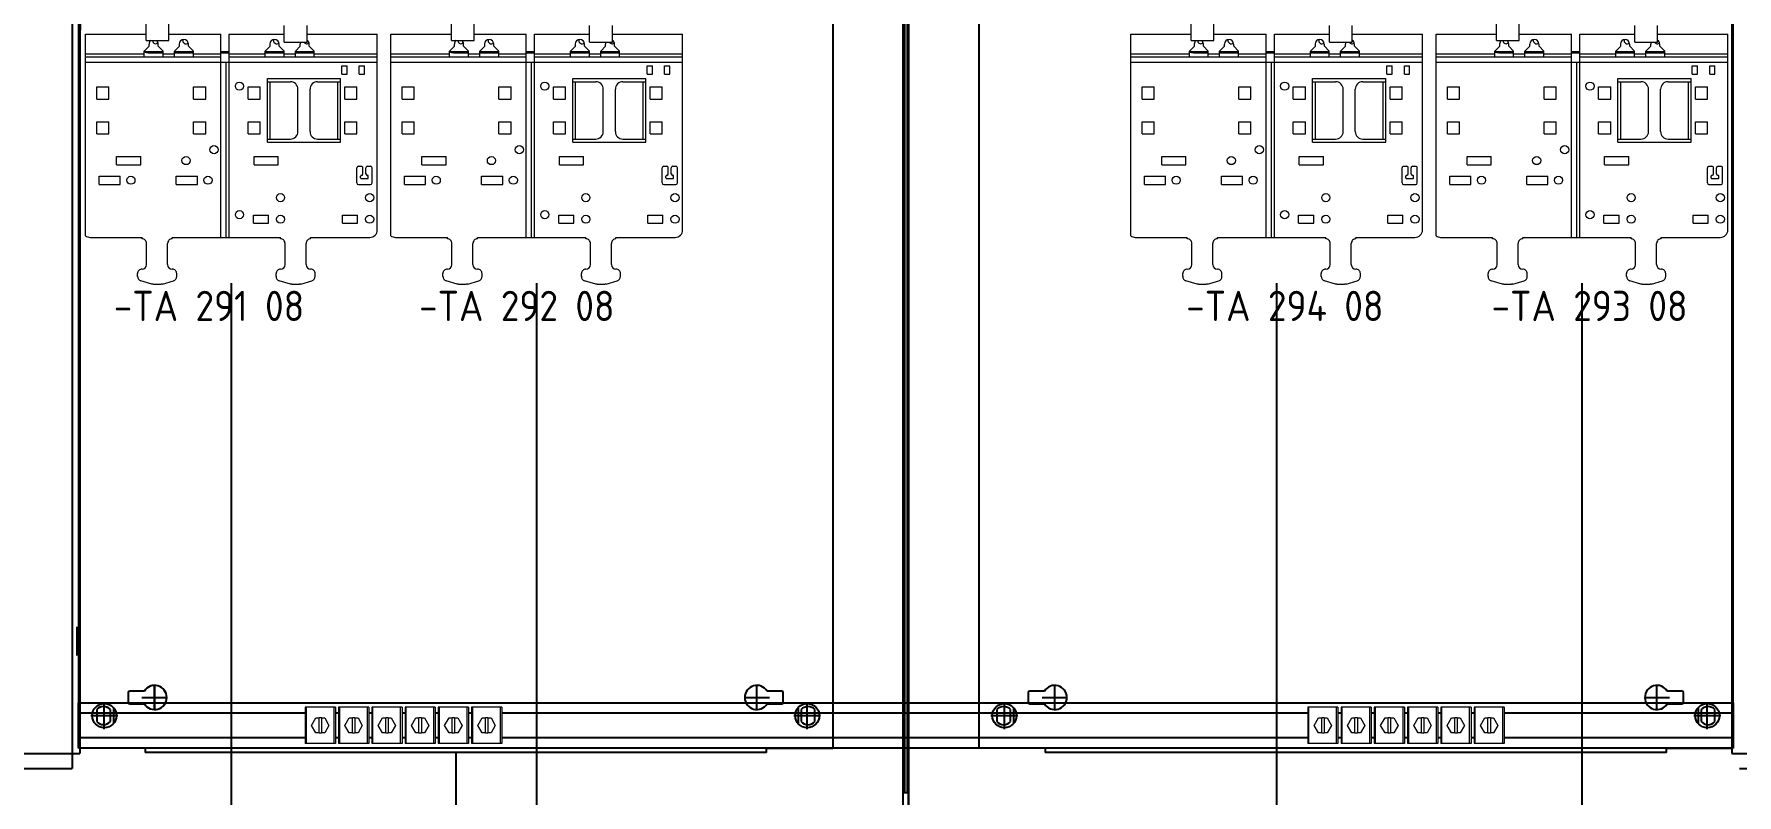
# Model space of a CAD drawing. Header units: millimetres. Extents: x 37984 to 70752, y 14140 to 37584.
# Drawn here: x 45151 to 46277, y 18788 to 19292 of the extents above; entities that cross this region are included whole.
import ezdxf
from ezdxf.enums import TextEntityAlignment as Align

# ---------------------------------------------------------------- set-up
doc = ezdxf.new("R2010")
doc.units = ezdxf.units.MM
doc.set_wipeout_variables(frame=1)
doc.layers.add('! NO PLOT !', color=7, linetype='Continuous', true_color=0xff75dd, plot=False)
doc.layers.add('000-PI-Oprema', color=30, linetype='Continuous', lineweight=5)
doc.layers.add('000-SI-Oprema', color=30, linetype='Continuous', lineweight=5)
for name, color, linetype in [('000-PI-ORMAR', 2, 'Continuous'), ('000-PI_TEXT', 7, 'Continuous'), ('004-PI-DIN Šina', 3, 'Continuous')]:
    doc.layers.add(name, color=color, linetype=linetype)
doc.styles.add('PI0', font='isocpeur.ttf', dxfattribs={"width": 0.9})

# ---------------------------------------------------------------- blocks, each defined once
blk = doc.blocks.new('6SL3220-3YE3X-1XXX')
blk.add_wipeout([(0, 31.9), (0, 165.4), (35.7, 165.4), (34.6, 166.8), (33.2, 167.6), (31.4, 167.9), (-3.6, 167.9), (-3.6, 169.1), (-3.5, 170.1), (-3.4, 170.1), (-3.4, 171.1), (-3.5, 171.1), (-3.5, 606.7), (2.9, 606.7), (2.9, 618.6), (26.2, 618.6), (26.6, 623.5), (27.6, 624.5), (28.9, 624.9), (163.9, 624.9), (165.2, 624.5), (166.2, 623.5), (166.6, 618.6), (189.9, 618.6), (189.9, 606.7), (196.5, 606.7), (196.5, 474.4), (194.8, 474.4), (194.5, 434.4), (196.5, 434.4), (196.5, 171.1), (196.2, 171.1), (196.2, 170.1), (196.3, 170.1), (196.4, 169.1), (196.4, 167.9), (161.4, 167.9), (159.7, 167.6), (158.2, 166.7), (157.1, 165.4), (193, 165.4), (193, 35.9), (192.8, 34.3), (192, 32.9), (192, 33), (190.9, 31.8), (189.5, 31.2), (188, 30.9), (148.9, 30.9), (148.9, 29.9), (147.7, 29.7), (146.8, 29), (146.1, 28.1), (145.9, 26.9), (145.9, 12.9), (146.1, 11.7), (146.8, 10.8), (147.7, 10.1), (148.9, 9.9), (150.1, 9.7), (151, 9), (151.7, 8), (151.9, 6.9), (151.9, 5.1), (151.6, 3.8), (150.9, 2.8), (149.8, 2.2), (146.1, 1.1), (142.4, 0), (141.5, -0.1), (136.4, -0.1), (135.5, 0), (128.1, 2.2), (127, 2.8), (126.3, 3.9), (126, 5.1), (126, 6.9), (126.2, 8), (126.9, 9), (127.9, 9.7), (130.1, 10.1), (131.1, 10.8), (131.8, 11.7), (132, 12.9), (132, 26.9), (131.8, 28.1), (131.1, 29), (130.1, 29.7), (129, 29.9), (129, 30.9), (57.3, 30.9), (57.3, 29.9), (56.2, 29.7), (55.2, 29), (54.6, 28), (54.3, 26.9), (54.3, 12.9), (54.5, 11.7), (55.2, 10.8), (56.2, 10.1), (57.3, 9.9), (58.5, 9.7), (59.4, 9), (60, 8.1), (60.3, 6.9), (60.3, 5.1), (60.1, 3.8), (59.3, 2.8), (58.2, 2.2), (54.5, 1.1), (50.8, 0), (49.9, -0.1), (44.8, -0.1), (43.9, 0), (40.2, 1.1), (36.5, 2.2), (35.4, 2.8), (34.7, 3.8), (34.4, 5.1), (34.4, 6.9), (34.6, 8), (35.3, 9), (36.3, 9.7), (37.4, 9.9), (38.5, 10.1), (39.5, 10.8), (40.2, 11.8), (40.4, 12.9), (40.4, 26.9), (40.2, 28.1), (39.5, 29), (38.6, 29.7), (37.4, 29.9), (37.4, 30.9), (3, 30.9), (1.4, 31.2)]).dxf.layer = '000-PI-Oprema'
at = {"layer": '000-PI-Oprema', "ltscale": 0.25}
for p, q in [((40, 161.1), (40, 172.1)), ((55, 161.1), (55, 172.1)), ((131.5, 160.1), (131.5, 171.1)), ((146.5, 160.1), (146.5, 171.1)), ((0, 165.4), (40, 165.4)), ((0, 31.9), (0, 165.4)), ((40, 161.1), (55, 161.1)), ((42.1, 157.3), (42.1, 158.8)), ((48.1, 157.3), (48.1, 158.8)), ((55, 165.4), (89.5, 165.4)), ((62.1, 157.3), (62.1, 158.8)), ((68.1, 157.3), (68.1, 158.8)), ((89.5, 30.9), (89.5, 165.4)), ((95, 165.4), (131.5, 165.4)), ((95, 30.9), (95, 165.4)), ((122.1, 157.3), (122.1, 158.8)), ((128.1, 157.3), (128.1, 158.8)), ((131.5, 160.1), (146.5, 160.1)), ((142, 157.3), (142, 158.8)), ((146.5, 165.4), (193, 165.4)), ((148, 157.3), (148, 158.8)), ((193, 152.4), (193, 165.4)), ((0, 152.4), (38.8, 152.4)), ((0, 150.4), (89.5, 150.4)), ((0, 146.9), (193, 146.9)), ((38.8, 154.1), (42.1, 157.3)), ((38.8, 150.4), (38.8, 154.1)), ((38.8, 153.9), (51.3, 153.9)), ((39, 153.5), (38.8, 153.6)), ((39.3, 153.4), (39, 153.5)), ((39.6, 153.3), (39.3, 153.4)), ((39.8, 153.2), (39.6, 153.3)), ((40.1, 153.1), (39.8, 153.2)), ((40.3, 153), (40.1, 153.1)), ((40.6, 153), (40.3, 153)), ((40.9, 152.9), (40.6, 153)), ((41.1, 152.9), (40.9, 152.9)), ((41.4, 152.9), (41.1, 152.9)), ((41.4, 152.9), (51.3, 152.9)), ((51.3, 154.1), (48.1, 157.3)), ((51.3, 150.4), (51.3, 154.1)), ((51.3, 152.4), (58.8, 152.4)), ((58.8, 154.1), (62.1, 157.3)), ((58.8, 150.4), (58.8, 154.1)), ((58.8, 153.9), (71.3, 153.9)), ((58.8, 152.9), (71.3, 152.9)), ((71.3, 154.1), (68.1, 157.3)), ((71.3, 150.4), (71.3, 154.1)), ((71.3, 152.4), (89.5, 152.4)), ((89.5, 153.9), (95, 153.9)), ((89.5, 152.9), (95, 152.9)), ((93, 30.9), (93, 146.9)), ((95, 152.4), (118.8, 152.4)), ((95, 150.4), (193, 150.4)), ((118.8, 154.1), (122.1, 157.3)), ((118.8, 150.4), (118.8, 154.1)), ((118.8, 153.9), (131.3, 153.9)), ((118.8, 152.9), (131.3, 152.9)), ((131.3, 154.1), (128.1, 157.3)), ((131.3, 150.4), (131.3, 154.1)), ((131.3, 152.4), (138.8, 152.4)), ((138.8, 154.1), (142, 157.3)), ((138.8, 150.4), (138.8, 154.1)), ((138.8, 153.9), (151.3, 153.9)), ((138.8, 152.9), (151.3, 152.9)), ((151.3, 154.1), (148, 157.3)), ((151.3, 150.4), (151.3, 154.1)), ((151.3, 152.4), (193, 152.4)), ((193, 150.4), (193, 152.4)), ((193, 146.9), (193, 150.4)), ((193, 35.9), (193, 146.9)), ((120.3, 135.9), (168.7, 135.9)), ((120.3, 93.9), (120.3, 135.9)), ((168.7, 93.9), (168.7, 135.9)), ((169.5, 144.4), (173, 144.4)), ((169.5, 138.9), (169.5, 144.4)), ((169.5, 138.9), (173, 138.9)), ((173, 138.9), (173, 144.4)), ((181, 144.4), (184.5, 144.4)), ((181, 138.9), (181, 144.4)), ((181, 138.9), (184.5, 138.9)), ((184.5, 138.9), (184.5, 144.4)), ((7.5, 130.4), (15.5, 130.4)), ((7.5, 122.4), (7.5, 130.4)), ((15.5, 122.4), (15.5, 130.4)), ((71.5, 130.4), (79.5, 130.4)), ((71.5, 122.4), (71.5, 130.4)), ((79.5, 122.4), (79.5, 130.4)), ((107.5, 130.4), (115.5, 130.4)), ((107.5, 122.4), (107.5, 130.4)), ((115.5, 122.4), (115.5, 130.4)), ((120.3, 133.9), (135.5, 133.9)), ((122.1, 95.9), (122.1, 133.9)), ((140.5, 100.9), (140.5, 128.9)), ((148.5, 100.9), (148.5, 128.9)), ((153.5, 133.9), (166.9, 133.9)), ((166.9, 133.9), (168.7, 133.9)), ((166.9, 95.9), (166.9, 133.9)), ((171.5, 130.4), (179.5, 130.4)), ((171.5, 122.4), (171.5, 130.4)), ((179.5, 122.4), (179.5, 130.4)), ((7.5, 122.4), (15.5, 122.4)), ((71.5, 122.4), (79.5, 122.4)), ((107.5, 122.4), (115.5, 122.4)), ((171.5, 122.4), (179.5, 122.4)), ((7.5, 107.4), (15.5, 107.4)), ((7.5, 99.4), (7.5, 107.4)), ((15.5, 99.4), (15.5, 107.4)), ((71.5, 107.4), (79.5, 107.4)), ((71.5, 99.4), (71.5, 107.4)), ((79.5, 99.4), (79.5, 107.4)), ((107.5, 107.4), (115.5, 107.4)), ((107.5, 99.4), (107.5, 107.4)), ((115.5, 99.4), (115.5, 107.4)), ((171.5, 107.4), (179.5, 107.4)), ((171.5, 99.4), (171.5, 107.4)), ((179.5, 99.4), (179.5, 107.4)), ((7.5, 99.4), (15.5, 99.4)), ((71.5, 99.4), (79.5, 99.4)), ((107.5, 99.4), (115.5, 99.4)), ((120.3, 95.9), (135.5, 95.9)), ((120.3, 93.9), (168.7, 93.9)), ((153.5, 95.9), (166.9, 95.9)), ((166.9, 95.9), (168.7, 95.9)), ((171.5, 99.4), (179.5, 99.4)), ((20.5, 84.4), (36.5, 84.4)), ((20.5, 78.9), (20.5, 84.4)), ((20.5, 78.9), (36.5, 78.9)), ((36.5, 78.9), (36.5, 84.4)), ((111.5, 84.4), (127.5, 84.4)), ((111.5, 78.9), (111.5, 84.4)), ((111.5, 78.9), (127.5, 78.9)), ((127.5, 78.9), (127.5, 84.4)), ((9, 71.4), (23, 71.4)), ((9, 65.9), (9, 71.4)), ((23, 65.9), (23, 71.4)), ((60, 71.4), (74, 71.4)), ((60, 65.9), (60, 71.4)), ((74, 65.9), (74, 71.4)), ((179.5, 66.9), (179.5, 76.9)), ((180.5, 77.9), (182.5, 77.9)), ((182, 70.3), (182, 71.4)), ((182.5, 69.8), (186.5, 69.8)), ((183.5, 72.9), (183.5, 76.9)), ((185.5, 72.9), (185.5, 76.9)), ((186.5, 77.9), (188.5, 77.9)), ((187, 70.3), (187, 71.4)), ((189.5, 66.9), (189.5, 76.9)), ((9, 65.9), (23, 65.9)), ((60, 65.9), (74, 65.9)), ((180.5, 65.9), (188.5, 65.9)), ((111, 45.7), (121, 45.7)), ((111, 40.2), (111, 45.7)), ((121, 40.2), (121, 45.7)), ((170, 45.7), (180, 45.7)), ((170, 40.2), (170, 45.7)), ((180, 40.2), (180, 45.7)), ((111, 40.2), (121, 40.2)), ((170, 40.2), (180, 40.2)), ((3, 30.9), (37.4, 30.9)), ((37.4, 29.9), (37.4, 30.9)), ((40.4, 12.9), (40.4, 26.9)), ((54.3, 12.9), (54.3, 26.9)), ((57.3, 30.9), (89.5, 30.9)), ((57.3, 29.9), (57.3, 30.9)), ((89.5, 30.9), (93, 30.9)), ((93, 30.9), (95, 30.9)), ((95, 30.9), (129, 30.9)), ((129, 29.9), (129, 30.9)), ((132, 12.9), (132, 26.9)), ((145.9, 12.9), (145.9, 26.9)), ((148.9, 30.9), (188, 30.9)), ((148.9, 29.9), (148.9, 30.9)), ((34.4, 5.1), (34.4, 6.9)), ((43.9, 0), (36.5, 2.2)), ((50.8, 0), (58.2, 2.2)), ((60.3, 5.1), (60.3, 6.9)), ((126, 5.1), (126, 6.9)), ((135.5, 0), (128.1, 2.2)), ((142.4, 0), (149.8, 2.2)), ((151.9, 5.1), (151.9, 6.9)), ((44.8, -0.1), (49.9, -0.1)), ((136.4, -0.1), (141.5, -0.1))]:
    blk.add_line(p, q, dxfattribs=at)
for centre in [(101.8, 130.9), (85, 88.9), (66.5, 81.7), (30, 68.7), (81, 68.7), (129, 57.2), (188, 57.2), (101.8, 45.9), (129, 42.9), (188, 42.9)]:
    blk.add_circle(centre, 2.7, dxfattribs=at)
for centre, radius, start, end in [((45, 158.8), 3, 129.942, 179.9993), ((46.4, 161.1), 2.1, 179.9983, 316.5741), ((45, 158.8), 3, 0.0007, 50.0579), ((65, 158.8), 3, 0.0007, 179.9993), ((66.4, 161.1), 2.1, 162.6043, 316.5741), ((125, 158.8), 3, 0.0007, 179.9993), ((126.4, 161.1), 2.1, 162.6042, 316.5741), ((145, 158.8), 3, 154.3196, 179.9993), ((146.4, 161.1), 2.1, 208.436, 316.5741), ((145, 158.8), 3, 0.0007, 61.0961), ((135.5, 128.9), 5, 359.9999, 90), ((153.5, 128.9), 5, 90, 180.0001), ((135.5, 100.9), 5, 270, 359.9999), ((153.5, 100.9), 5, 180.0001, 270), ((180.5, 76.9), 1, 90, 180.0007), ((182.5, 71.4), 0.5, 90, 180.0014), ((182.5, 70.3), 0.5, 179.9986, 270), ((182.5, 76.9), 1, 359.9993, 90), ((182.5, 72.9), 1, 270, 359.9993), ((186.5, 76.9), 1, 90, 180.0007), ((186.5, 72.9), 1, 180.0007, 270), ((186.5, 71.4), 0.5, 359.9986, 90), ((186.5, 70.3), 0.5, 270, 0.0014), ((188.5, 76.9), 1, 359.9993, 90), ((180.5, 66.9), 1, 180.0007, 270), ((188.5, 66.9), 1, 270, 359.9993), ((188, 35.9), 5, 270, 359.9999), ((3, 35.9), 5, 233.1302, 270), ((37.4, 26.9), 3, 359.9998, 90.0001), ((57.3, 26.9), 3, 89.9999, 180.0002), ((129, 26.9), 3, 359.9998, 90), ((148.9, 26.9), 3, 90, 180.0002), ((37.4, 12.9), 3, 269.9999, 359.9998), ((57.3, 12.9), 3, 180.0002, 270.0001), ((129, 12.9), 3, 270, 359.9998), ((148.9, 12.9), 3, 180.0002, 270), ((37.4, 6.9), 3, 90.0001, 180.0002), ((37.4, 5.1), 3, 179.2722, 252.5474), ((44, -3), 3, 74.9793, 92.3403), ((50.7, -3), 3, 87.6597, 105.0208), ((57.3, 6.9), 3, 359.9998, 89.9999), ((57.3, 5.1), 3, 287.4526, 0.7278), ((129, 6.9), 3, 90, 180.0002), ((129, 5.1), 3, 179.2722, 252.5474), ((135.6, -3), 3, 74.9793, 92.3402), ((142.3, -3), 3, 87.6598, 105.0207), ((148.9, 6.9), 3, 359.9998, 90), ((148.9, 5.1), 3, 287.4526, 0.7278)]:
    blk.add_arc(centre, radius, start, end, dxfattribs=at)
blk = doc.blocks.new('SINAMICS_FSD_1mm')
at = {"layer": '000-SI-Oprema'}
blk.add_blockref('6SL3220-3YE3X-1XXX', (69205.2, 54000.1), dxfattribs=at)
at = {"layer": '! NO PLOT !', "ltscale": 0.25}
blk.add_line((69301.6, 54000.7), (69301.6, 53650.7), dxfattribs=at)
blk = doc.blocks.new('*U675')
at = {"layer": '004-PI-DIN Šina', "ltscale": 0.25}
for p, q in [((0, 15), (1094.5, 15)), ((0, -15), (0, 15)), ((1094.5, 15), (1094.5, -15)), ((1094.5, 8), (0, 8)), ((0, -8), (1094.5, -8)), ((1094.5, -15), (0, -15))]:
    blk.add_line(p, q, dxfattribs=at)
blk = doc.blocks.new('3240252_WCC_14-select__2', base_point=(55.7, 813.9))
at = {"layer": '000-PI-Oprema'}
for p, q in [((55.7, 837.9), (55.7, 813.9)), ((56.5, 837.9), (55.7, 837.9)), ((74.8, 837.9), (56.5, 837.9)), ((56.5, 813.9), (56.5, 837.9)), ((75.7, 837.9), (74.8, 837.9)), ((74.8, 813.9), (74.8, 837.9)), ((75.7, 837.9), (75.7, 813.9)), ((59.9, 825.9), (62.8, 830.9)), ((62.8, 820.9), (59.9, 825.9)), ((62.8, 830.9), (64.9, 830.9)), ((64.9, 820.9), (64.9, 830.9)), ((66.5, 830.9), (64.9, 830.9)), ((66.5, 830.9), (68.6, 830.9)), ((66.5, 830.9), (66.5, 820.9)), ((68.6, 830.9), (71.4, 825.9)), ((71.4, 825.9), (68.6, 820.9)), ((56.5, 813.9), (55.7, 813.9)), ((74.8, 813.9), (56.5, 813.9)), ((64.9, 820.9), (62.8, 820.9)), ((64.9, 820.9), (66.5, 820.9)), ((68.6, 820.9), (66.5, 820.9)), ((75.7, 813.9), (74.8, 813.9))]:
    blk.add_line(p, q, dxfattribs=at)
blk = doc.blocks.new('Drfsicht1', base_point=(65.7, 825.9))
blk.add_wipeout([(55.7, 837.9), (75.7, 837.9), (75.7, 813.9), (55.7, 813.9)])
at = {"layer": '000-PI-Oprema'}
blk.add_blockref('3240252_WCC_14-select__2', (55.7, 813.9), dxfattribs=at)
blk = doc.blocks.new('Uvodnica_ WCC14')
at = {"layer": '000-PI-Oprema'}
blk.add_blockref('Drfsicht1', (0, 0), dxfattribs=at)
blk = doc.blocks.new('8606.000_back')
at = {"layer": '! NO PLOT !'}
for p, q in [((47669.5, 36643.7), (47669.5, 36661.6)), ((48134.5, 36643.7), (48134.5, 36661.6)), ((47660.6, 36652.7), (47678.4, 36652.7)), ((48125.6, 36652.7), (48143.4, 36652.7))]:
    blk.add_line(p, q, dxfattribs=at)
at = {"layer": '000-PI-ORMAR'}
for p, q in [((47606, 38573.2), (47606, 36588.7)), ((48198, 36588.7), (48198, 38573.2)), ((47602.5, 38552.7), (47602.5, 36601.7)), ((47605.2, 38552.7), (47605.2, 36601.7)), ((47606, 36601.7), (47606, 38552.5)), ((48198.8, 38552.7), (48198.8, 36601.7)), ((48201.5, 38552.7), (48201.5, 36601.7)), ((47602.5, 36601.7), (47606, 36601.7)), ((47606, 36578.7), (47606, 36601.7)), ((48198, 36601.7), (48201.5, 36601.7))]:
    blk.add_line(p, q, dxfattribs=at)
blk = doc.blocks.new('8606.000_montažna')
at = {"layer": '! NO PLOT !'}
for p, q in [((51182.4, 38449.4), (51182.4, 36559.4)), ((50716.2, 36596.1), (50716.2, 36589.7)), ((50726.9, 36597.1), (50717.2, 36597.1)), ((50725.3, 36592.9), (50742.1, 36592.9)), ((50733.7, 36584.5), (50733.7, 36601.3)), ((51123.7, 36592.9), (51140.5, 36592.9)), ((51132.1, 36584.5), (51132.1, 36601.3)), ((51148.6, 36597.1), (51138.9, 36597.1)), ((51149.6, 36589.7), (51149.6, 36596.1)), ((50692, 36580.9), (50708.8, 36580.9)), ((50695.4, 36584.9), (50695.4, 36576.9)), ((50700.4, 36572.5), (50700.4, 36589.3)), ((50704.4, 36576.9), (50704.4, 36584.9)), ((50706.4, 36586.2), (50706.4, 36575.6)), ((50717.2, 36588.7), (50726.9, 36588.7)), ((51138.9, 36588.7), (51148.6, 36588.7)), ((51157, 36580.9), (51173.8, 36580.9)), ((51159.4, 36586.2), (51159.4, 36575.6)), ((51161.4, 36584.9), (51161.4, 36576.9)), ((51165.4, 36572.5), (51165.4, 36589.3)), ((51170.4, 36576.9), (51170.4, 36584.9))]:
    blk.add_line(p, q, dxfattribs=at)
for centre in [(50700.4, 36580.9), (51165.4, 36580.9)]:
    blk.add_circle(centre, 8, dxfattribs=at)
for centre, radius, start, end in [((50717.2, 36596.1), 1, 90, 180), ((50733.7, 36592.9), 8, 211.6682, 148.3318), ((51132.1, 36592.9), 8, 31.6682, 328.3318), ((51148.6, 36596.1), 1, 0, 90), ((50699.9, 36580.9), 6, 41.4096, 138.5904), ((50717.2, 36589.7), 1, 180, 270), ((51148.6, 36589.7), 1, 270, 0), ((51165.9, 36580.9), 6, 41.4096, 138.5904), ((50699.9, 36580.9), 6, 221.4096, 318.5904), ((51165.9, 36580.9), 6, 221.4096, 318.5904)]:
    blk.add_arc(centre, radius, start, end, dxfattribs=at)
at = {"layer": '000-PI-ORMAR'}
for p, q in [((50683.4, 38449.4), (50683.4, 36559.4)), ((50727.4, 36559.4), (50683.4, 36559.4)), ((51138.4, 36559.4), (50727.4, 36559.4)), ((50727.4, 36559.4), (50727.4, 36556.4)), ((51138.4, 36559.4), (51182.4, 36559.4)), ((51138.4, 36556.4), (51138.4, 36559.4)), ((51138.4, 36556.4), (50727.4, 36556.4))]:
    blk.add_line(p, q, dxfattribs=at)
blk = doc.blocks.new('poveznica montaznih ploca 2100mm')
at = {"layer": '! NO PLOT !'}
for p, q in [((59472.5, 55742.2), (59472.5, 53847.7)), ((59565.5, 55740.8), (59565.5, 53837.7)), ((59570.5, 55742.2), (59570.5, 53847.7)), ((59472.5, 53847.7), (59570.5, 53847.7)), ((59565.5, 53847.7), (59565.5, 53837.7)), ((59477.5, 53837.7), (59565.5, 53837.7))]:
    blk.add_line(p, q, dxfattribs=at)

msp = doc.modelspace()

# ---------------------------------------------------------------- linework, layer by layer
at = {"layer": '000-PI-ORMAR', "ltscale": 0.25}
msp.add_line((45679.245, 20709.404), (45679.245, 18819.404), dxfattribs=at)

# ---------------------------------------------------------------- block references
at = {"layer": '000-PI-Oprema'}
msp.add_blockref('8606.000_montažna', (-5503.15, -17740.014), dxfattribs=at)
at = {"layer": '000-SI-Oprema'}
msp.add_blockref('SINAMICS_FSD_1mm', (-23328.882, -34873.746), dxfattribs=at)

# ---------------------------------------------------------------- next in the draw order: block references
for p in [(-24020.368, -34873.746), (-23126.882, -34873.746)]:
    msp.add_blockref('SINAMICS_FSD_1mm', p, dxfattribs=at)

# ---------------------------------------------------------------- next in the draw order: texts
at = {"layer": '000-PI_TEXT', "style": 'PI0', "width": 0.9}
msp.add_text('-TA 294 08', height=20, dxfattribs=at).set_placement((45912.96, 19095.913), align=Align.BOTTOM_LEFT)

# ---------------------------------------------------------------- next in the draw order: linework, layer by layer
at = {"layer": '! NO PLOT !'}
for p, q in [((45230.533, 18844.504), (45230.533, 18861.304)), ((45197.233, 18831.979), (45197.233, 18849.829)), ((45197.233, 18832.504), (45197.233, 18849.304)), ((45213.033, 18856.104), (45213.033, 18849.704)), ((45223.724, 18857.104), (45214.033, 18857.104)), ((45214.033, 18848.704), (45223.724, 18848.704)), ((45222.133, 18852.904), (45238.933, 18852.904)), ((45188.308, 18840.904), (45206.158, 18840.904)), ((45188.833, 18840.904), (45205.633, 18840.904)), ((45192.233, 18844.872), (45192.233, 18836.935)), ((45201.233, 18836.935), (45201.233, 18844.872)), ((45203.233, 18846.195), (45203.233, 18835.612))]:
    msp.add_line(p, q, dxfattribs=at)
msp.add_circle((45197.233, 18840.904), 8, dxfattribs=at)
for centre, radius, start, end in [((45230.533, 18852.904), 8, 211.668243, 148.331757), ((45214.033, 18856.104), 1, 90, 180), ((45214.033, 18849.704), 1, 180, 270), ((45196.733, 18840.904), 6, 41.409622, 138.590378), ((45196.733, 18840.904), 6, 221.409622, 318.590378)]:
    msp.add_arc(centre, radius, start, end, dxfattribs=at)
at = {"ltscale": 0.25}
msp.add_line((45179.245, 18880.604), (45179.245, 18899.648), dxfattribs=at)
at = {"layer": '000-PI-ORMAR', "ltscale": 0.25}
msp.add_line((46274.718, 20709.404), (46274.718, 18819.404), dxfattribs=at)

# ---------------------------------------------------------------- next in the draw order: block references
at = {"layer": '! NO PLOT !'}
for p in [(-14389.567, -35031.862), (-13198.581, -35031.862)]:
    msp.add_blockref('poveznica montaznih ploca 2100mm', p, dxfattribs=at)
at = {"layer": '000-SI-Oprema'}
msp.add_blockref('SINAMICS_FSD_1mm', (-23818.368, -34873.746), dxfattribs=at)

# ---------------------------------------------------------------- next in the draw order: texts
at = {"layer": '000-PI_TEXT', "style": 'PI0', "width": 0.9}
for s, p in [('-TA 291 08', (45203.46, 19095.913)), ('-TA 293 08', (46114.96, 19095.913))]:
    msp.add_text(s, height=20, dxfattribs=at).set_placement(p, align=Align.BOTTOM_LEFT)

# ---------------------------------------------------------------- next in the draw order: linework, layer by layer
at = {"layer": '! NO PLOT !', "ltscale": 0.25}
msp.add_line((45429.745, 18816.404), (45429.745, 18776.904), dxfattribs=at)

# ---------------------------------------------------------------- next in the draw order: block references
at = {"layer": '000-PI-Oprema'}
msp.add_blockref('*U675', (45180.233, 18834.404), dxfattribs=at)

# ---------------------------------------------------------------- next in the draw order: texts
at = {"layer": '000-PI_TEXT', "style": 'PI0', "width": 0.9}
msp.add_text('-TA 292 08', height=20, dxfattribs=at).set_placement((45405.46, 19095.913), align=Align.BOTTOM_LEFT)

# ---------------------------------------------------------------- next in the draw order: block references
at = {"layer": '000-PI-Oprema'}
for p in [(45450.182, 18834.404), (46113.403, 18834.404)]:
    msp.add_blockref('Drfsicht1', p, dxfattribs=at)

# ---------------------------------------------------------------- next in the draw order: block references
for p in [(45428.182, 18834.404), (46091.403, 18834.404)]:
    msp.add_blockref('Drfsicht1', p, dxfattribs=at)

# ---------------------------------------------------------------- next in the draw order: block references
for p in [(45406.182, 18834.404), (46069.403, 18834.404)]:
    msp.add_blockref('Drfsicht1', p, dxfattribs=at)

# ---------------------------------------------------------------- next in the draw order: block references
for p in [(45384.182, 18834.404), (46047.403, 18834.404)]:
    msp.add_blockref('Drfsicht1', p, dxfattribs=at)

# ---------------------------------------------------------------- next in the draw order: block references
for p in [(45362.182, 18834.404), (46025.403, 18834.404)]:
    msp.add_blockref('Drfsicht1', p, dxfattribs=at)

# ---------------------------------------------------------------- next in the draw order: block references
for name, p in [('Uvodnica_ WCC14', (45340.182, 18834.404)), ('Drfsicht1', (46003.403, 18834.404))]:
    msp.add_blockref(name, p, dxfattribs=at)

# ---------------------------------------------------------------- next in the draw order: block references
msp.add_blockref('8606.000_montažna', (-4907.677, -17740.014), dxfattribs=at)
at = {"layer": '000-PI-ORMAR'}
for p in [(-2472.273, -17811.766), (-1876.799, -17811.766)]:
    msp.add_blockref('8606.000_back', p, dxfattribs=at)

doc.saveas('drawing.dxf')
